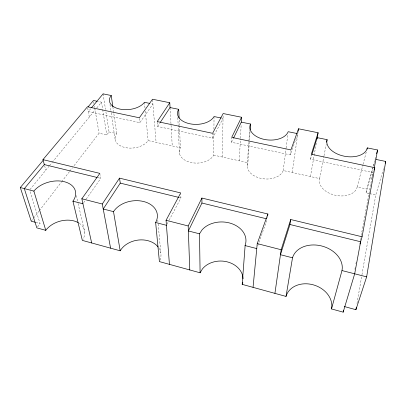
<?xml version="1.0" encoding="UTF-8"?>
<svg xmlns="http://www.w3.org/2000/svg" width="406" height="406" viewBox="0 0 406 406"><rect width="100%" height="100%" fill="white"/><g stroke="black" fill="none" stroke-linecap="round" stroke-linejoin="round"><path stroke-width="0.3" stroke-dasharray="2.03 1.52" d="M157.259 122.181L157.594 126.449L212.551 138.223L212.587 133.929M179.427 125.703L180.401 147.748A17.656 11.434 -0.9 0 0 190.982 162.496A17.656 11.434 -0.9 0 0 213.657 155.117L213.886 132.356M213.916 129.194L214.038 117.182M222.128 156.995L223.112 115.964M297.603 134.269L290.244 154.864L231.501 142.278L231.669 137.979M239.271 160.796L240.423 138.964M240.453 138.339L241.174 124.617M247.229 165.79L248.807 142.039M248.848 141.415L249.594 130.164M375.57 157.32L366.775 189.044L357.199 186.922A19.244 12.591 11.4 0 1 335.32 195.271A19.244 12.591 11.4 0 1 319.634 178.599L283.226 170.53A18.28 12.084 5.1 0 1 260.901 178.376A18.28 12.084 5.1 0 1 247.914 162.71L250.055 130.874M267.468 217.743L267.605 216.499M283.226 170.53L286.022 148.616M286.103 147.992L287.864 134.213M290.244 154.864L290.828 150.54M292.244 172.53L297.811 133.681M297.897 133.066L298.075 131.843M373.403 172.677L310.478 159.198L311.113 155.488M356.981 303.465L361.842 275.41M361.949 274.786L375.768 194.992L384.101 166.841M310.428 176.559L316.274 143.211M354.88 269.33L355.225 267.498M355.905 263.829L356.245 261.997M360.254 240.474L361.066 236.119M361.178 235.5L373.545 169.079M319.634 178.599L323.902 156.356M324.018 155.737L326.272 143.993M369.084 193.505L366.05 192.825L366.775 189.044M357.199 186.922L362.898 164.973M363.055 164.359L366.542 150.946M366.05 192.825L374.52 162.339M371.84 178.254L372.464 176.021M372.622 175.463L373.089 173.793M310.478 159.198L311.793 155.011M257.81 245.625L267.331 218.991M231.501 142.278L233.409 138.36M167.033 224.178L168.805 220.823M169.104 220.265L180.939 197.915L180.761 194.175M212.551 138.223L223.051 118.39L221.854 118.146M157.594 126.449L160.015 122.774M83.666 202.726L85.849 199.615M86.214 199.097L100.769 178.361L100.084 174.631M90.726 108.732L88.33 111.609L139.862 122.648L152.915 104.048L150.499 103.55M37.555 226.929L40.062 223.594L29.805 190.551M74.024 165.719L99.074 133.239L106.763 134.954L109.031 131.94L105.915 111.96M31.247 221.189L33.175 218.692M33.556 218.195L38.956 211.196M39.341 210.694L61.306 182.213M61.692 181.71L69.401 171.718M69.781 171.215L72.481 167.719M30.014 189.47L49.024 166.257M49.425 165.77L51.816 162.847M52.217 162.359L95.217 109.853M96.79 107.935L101.5 102.185L97.78 101.409M109.031 131.94L116.735 133.645A17.28 10.708 -5.7 0 0 125.16 147.551A17.28 10.708 -5.7 0 0 148.109 140.598L180.401 147.748M213.657 155.117L247.914 162.71M369.693 193.637L375.768 194.992M97.699 177.61L100.769 178.361M179.711 197.62L180.939 197.915M35.946 222.473L40.062 223.594M44.619 165.699L45.832 170.155M76.252 195.535L77.957 202.888M78.099 203.502L84.763 232.308M87.671 107.986L89.33 117.05M93.644 101.739L93.964 103.591M94.39 106.062L94.603 107.296M94.71 107.915L99.074 133.239M101.5 102.185L102.596 108.986M102.693 109.605L106.763 134.954M103.088 93.857L105.524 109.463M109.985 104.712L111.102 112.239M111.193 112.863L115.096 139.197M112.858 106.773L116.735 133.645M139.41 118.39L139.862 122.648M144.455 102.317L145.054 108.59M145.292 111.102L148.109 140.598M157.807 220.088L158.096 223.244M158.152 223.873L160.817 252.923M152.57 99.84L156.097 142.364M170.043 107.549L172.24 145.942M177.813 117.623L179.472 153.635M179.178 120.029L179.401 125.073M158.797 247.919A21.569 16.585 -9.7 0 1 159.893 260.535M79.317 223.295A21.381 15.058 -15.7 0 1 82.941 239.408"/><path stroke-width="0.61" d="M233.683 137.801L241.306 122.125L241.565 117.258L223.168 113.538L212.592 133.315L157.213 121.572L169.769 102.728L152.519 99.237L139.349 117.786L87.447 106.778L42.96 159.629L44.315 164.587L24.324 188.648L36.839 227.878L45.782 230.339A21.381 15.058 -15.7 0 1 78.246 222.645M250.137 129.626L250.517 124.008L241.306 122.125M359.96 243.976L362.076 236.774L290.711 219.524L289.95 224.513L360.614 241.748L354.671 273.837L343.156 312.143L331.504 308.941A23.614 18.93 18 0 0 313.188 284.809A23.614 18.93 18 0 0 286.017 296.426L242.189 284.367L245.153 245.265A23.944 18.245 2 0 0 231.831 223.681A23.944 18.245 2 0 0 202.015 229.908L199.503 233.82L200.097 272.791L159.401 261.596L155.645 222.513A23.228 16.717 -8.2 0 0 143.79 201.559A23.228 16.717 -8.2 0 0 113.507 211.648L103.22 208.994L120.267 183.116L119.516 178.138L180.706 192.931L166.059 220.311L169.429 264.352M253.05 287.357L257.231 243.62L267.879 214.003L201.894 198.052L188.186 225.964L189.775 269.949M267.671 215.875L267.879 214.003M274.918 293.371L281.17 249.741L290.711 219.524M298.161 131.234L298.512 128.783L318.111 132.752L317.035 138.893M344.237 306.515L355.905 309.697L366.648 276.851L385.7 161.446L375.976 159.421M286.017 296.426L292.513 257.805A25.558 19.326 15.1 0 1 321.775 246.006A25.558 19.326 15.1 0 1 341.979 270.563L366.648 276.851M355.905 309.697L356.336 307.205M362.076 236.774L374.799 167.708L311.321 154.25L318.111 132.752M374.312 167.774L377.605 149.997L367.334 147.896A20.549 12.444 10.1 0 1 344.126 156.173A20.549 12.444 10.1 0 1 327.099 139.669L317.248 137.654L311.986 154.412M326.627 142.141L327.099 139.669M343.156 312.143L343.481 310.458M367.014 149.119L367.334 147.896M331.504 308.941L341.979 270.563M376.59 153.661L377.605 149.997M374.18 169.916L374.799 167.708M385.167 163.242L385.7 161.446M289.95 224.513L280.46 254.699L292.513 257.805M298.512 128.783L290.914 149.921L231.694 137.365L241.565 117.258M201.894 198.052L201.944 203.041L188.369 230.948L199.503 233.82M242.189 284.367L242.336 284.088A22.163 18.006 2.4 0 0 242.808 282.358M200.097 272.791L202.421 268.919A22.163 18.006 2.4 0 1 226.979 261.794A22.163 18.006 2.4 0 1 243.108 278.831M160.36 122.247L170.043 107.549L169.769 102.728M110.599 248.173L102.282 204.005L119.516 178.138M91.675 242.966L81.829 198.773L99.861 173.387L42.96 159.629M91.523 107.773L103.088 93.857L111.234 95.522A18.336 10.46 -5.1 0 0 120.024 109.128A18.336 10.46 -5.1 0 0 144.455 102.317L149.895 103.428M35.363 222.31L31.247 221.189L20.3 187.552L43.051 160.466M88.153 106.788L93.431 100.5L97.156 101.277M170.043 107.549L178.706 109.321A18.767 11.216 -0.8 0 0 189.922 123.8A18.767 11.216 -0.8 0 0 214.043 116.547L221.25 118.024M297.212 133.559L288.184 131.711A19.473 11.896 4.5 0 1 264.463 139.451A19.473 11.896 4.5 0 1 250.517 124.008M44.315 164.587L97.085 177.463M120.267 183.116L179.102 197.468M201.944 203.041L266.717 218.844M81.829 198.773L102.282 204.005M166.059 220.311L188.186 225.964M257.231 243.62L281.17 249.741M20.3 187.552L33.865 191.109A22.975 15.088 -13.8 0 1 64.437 181.741A22.975 15.088 -13.8 0 1 72.943 201.183L82.337 240.398L120.186 250.806A21.569 16.585 -9.7 0 1 138.7 240.007A21.569 16.585 -9.7 0 1 158.142 247.01M72.943 201.183L82.941 203.761M155.645 222.513L166.44 225.294M244.996 245.554L256.754 248.584M33.865 191.109L45.782 230.339M113.507 211.648L120.186 250.806M111.234 95.522L112.858 106.773M178.706 109.321L179.097 118.141"/></g></svg>
